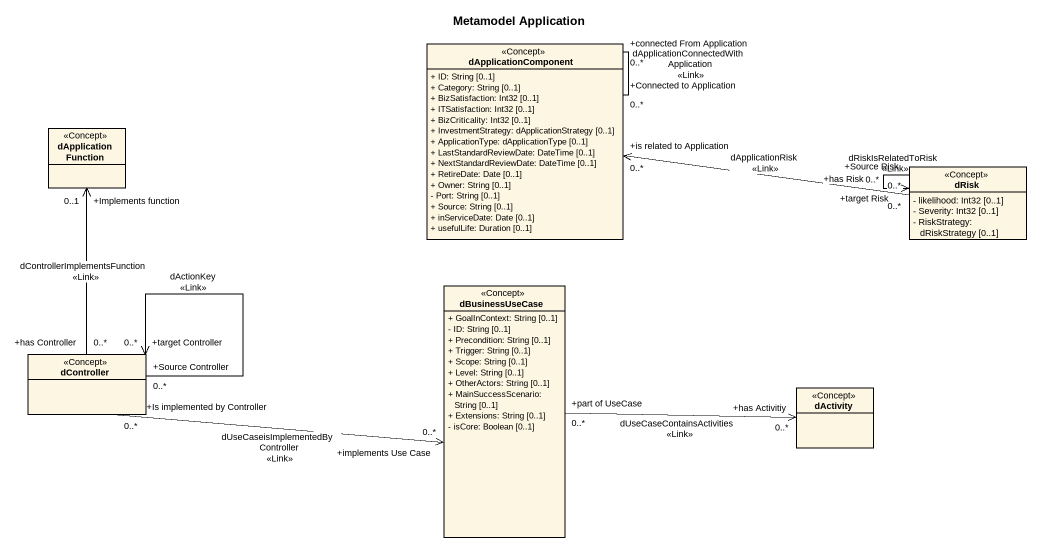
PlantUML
@startuml
title Metamodel Application
hide circle
hide empty members
skinparam classAttributeIconSize 0
class dApplicationComponent <<Concept>> {
  + ID: String [0..1]
  + Category: String [0..1]
  + BizSatisfaction: Int32 [0..1]
  + ITSatisfaction: Int32 [0..1]
  + BizCriticality: Int32 [0..1]
  + InvestmentStrategy: dApplicationStrategy [0..1]
  + ApplicationType: dApplicationType [0..1]
  + LastStandardReviewDate: DateTime [0..1]
  + NextStandardReviewDate: DateTime [0..1]
  + RetireDate: Date [0..1]
  + Owner: String [0..1]
  - Port: String [0..1]
  + Source: String [0..1]
  + inServiceDate: Date [0..1]
  + usefulLife: Duration [0..1]
}
class dApplicationFunction <<Concept>>
class dRisk <<Concept>> {
  - likelihood: Int32 [0..1]
  - Severity: Int32 [0..1]
  - RiskStrategy: dRiskStrategy [0..1]
}
class dBusinessUseCase <<Concept>> {
  + GoalInContext: String [0..1]
  - ID: String [0..1]
  + Precondition: String [0..1]
  + Trigger: String [0..1]
  + Scope: String [0..1]
  + Level: String [0..1]
  + OtherActors: String [0..1]
  + MainSuccessScenario: String [0..1]
  + Extensions: String [0..1]
  - isCore: Boolean [0..1]
}
class dController <<Concept>>
class dActivity <<Concept>>
dApplicationComponent "+Connected to Application\n0..*" -- "+connected From Application\n0..*" dApplicationComponent : dApplicationConnectedWithApplication\n<<Link>>
dRisk "+has Risk\n0..*" -left-> "+is related to Application\n0..*" dApplicationComponent : dApplicationRisk\n<<Link>>
dRisk "+Source Risk\n0..*" --> "+target Risk\n0..*" dRisk : dRiskIsRelatedToRisk\n<<Link>>
dBusinessUseCase "+part of UseCase\n0..*" -right-> "+has Activitiy\n0..*" dActivity : dUseCaseContainsActivities\n<<Link>>
dController "+has Controller\n0..*" -up-> "+Implements function\n0..1" dApplicationFunction : dControllerImplementsFunction\n<<Link>>
dController "+Is implemented by Controller\n0..*" -right-> "+implements Use Case\n0..*" dBusinessUseCase : dUseCaseisImplementedByController\n<<Link>>
dController "+Source Controller\n0..*" --> "+target Controller\n0..*" dController : dActionKey\n<<Link>>
@enduml
